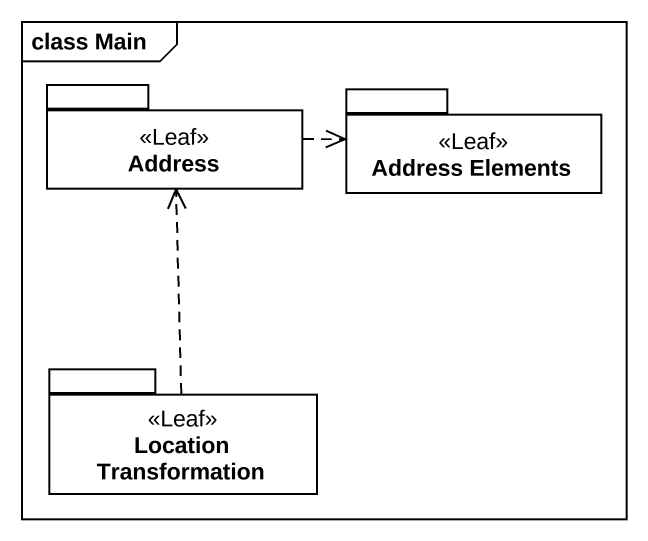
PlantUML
@startuml
mainframe class Main
package Address <<Leaf>> {
}
package "Address Elements" as Address_Elements <<Leaf>> {
}
package "Location Transformation" as Location_Transformation <<Leaf>> {
}
Address .right.> Address_Elements
Location_Transformation .up.> Address
@enduml
